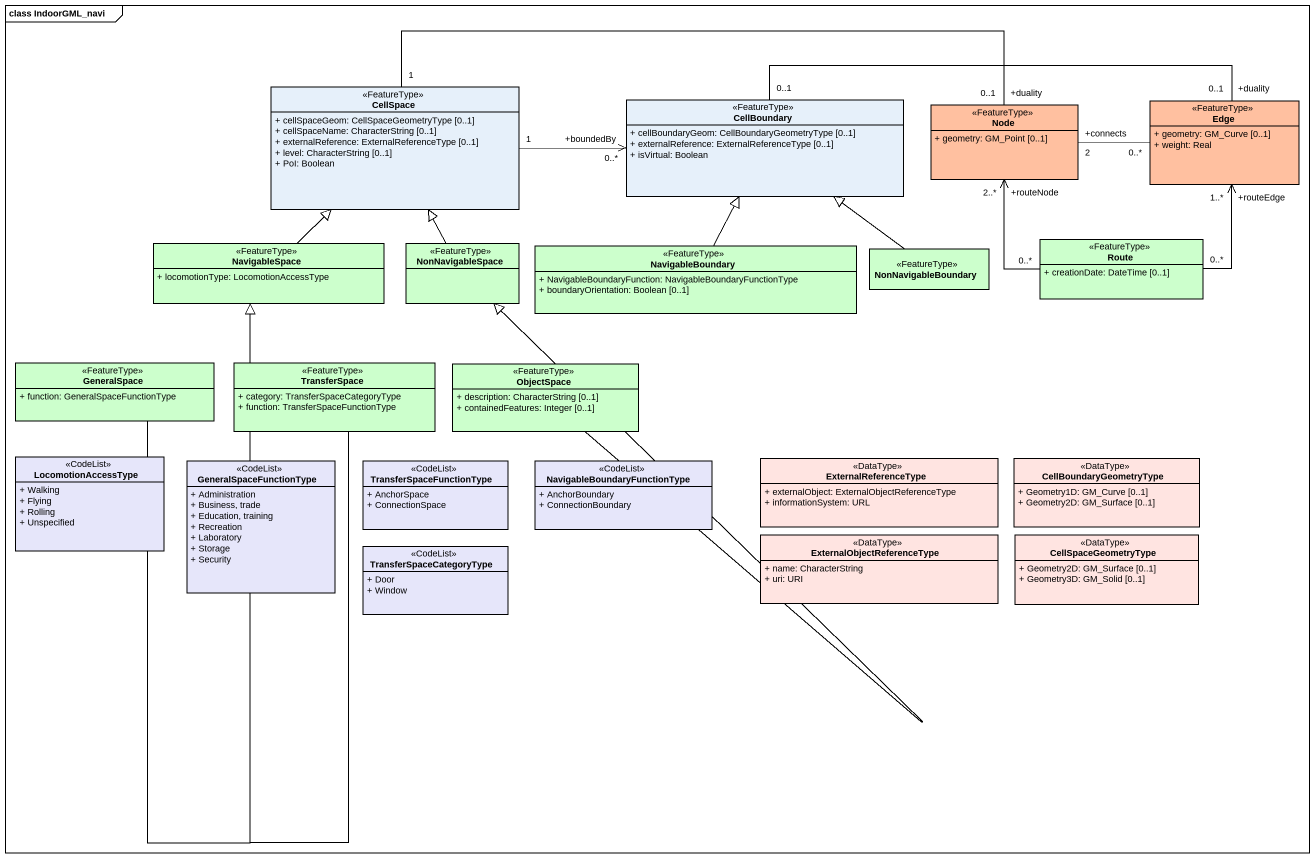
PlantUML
@startuml
mainframe class IndoorGML_navi
hide circle
hide empty members
skinparam classAttributeIconSize 0
class CellSpace <<FeatureType>> {
  + cellSpaceGeom: CellSpaceGeometryType [0..1]
  + cellSpaceName: CharacterString [0..1]
  + externalReference: ExternalReferenceType [0..1]
  + level: CharacterString [0..1]
  + PoI: Boolean
}
class CellBoundary <<FeatureType>> {
  + cellBoundaryGeom: CellBoundaryGeometryType [0..1]
  + externalReference: ExternalReferenceType [0..1]
  + isVirtual: Boolean
}
class "Node" as Node_ <<FeatureType>> #FFC0A0 {
  + geometry: GM_Point [0..1]
}
class Edge <<FeatureType>> #FFC0A0 {
  + geometry: GM_Curve [0..1]
  + weight: Real
}
class NavigableSpace <<FeatureType>> #CCFFCC {
  + locomotionType: LocomotionAccessType
}
class NonNavigableSpace <<FeatureType>> #CCFFCC
class NavigableBoundary <<FeatureType>> #CCFFCC {
  + NavigableBoundaryFunction: NavigableBoundaryFunctionType
  + boundaryOrientation: Boolean [0..1]
}
class NonNavigableBoundary <<FeatureType>> #CCFFCC
class Route <<FeatureType>> #CCFFCC {
  + creationDate: DateTime [0..1]
}
class GeneralSpace <<FeatureType>> #CCFFCC {
  + function: GeneralSpaceFunctionType
}
class TransferSpace <<FeatureType>> #CCFFCC {
  + category: TransferSpaceCategoryType
  + function: TransferSpaceFunctionType
}
class ObjectSpace <<FeatureType>> #CCFFCC {
  + description: CharacterString [0..1]
  + containedFeatures: Integer [0..1]
}
class LocomotionAccessType <<CodeList>> #E6E6FA {
  + Walking
  + Flying
  + Rolling
  + Unspecified
}
class GeneralSpaceFunctionType <<CodeList>> #E6E6FA {
  + Administration
  + Business, trade
  + Education, training
  + Recreation
  + Laboratory
  + Storage
  + Security
}
class TransferSpaceFunctionType <<CodeList>> #E6E6FA {
  + AnchorSpace
  + ConnectionSpace
}
class "NavigableBoundaryFunctionType" as NavigableBoundaryFunctionTyp <<CodeList>> #E6E6FA {
  + AnchorBoundary
  + ConnectionBoundary
}
class ExternalReferenceType <<DataType>> #FFE4E1 {
  + externalObject: ExternalObjectReferenceType
  + informationSystem: URL
}
class CellBoundaryGeometryType <<DataType>> #FFE4E1 {
  + Geometry1D: GM_Curve [0..1]
  + Geometry2D: GM_Surface [0..1]
}
class ExternalObjectReferenceType <<DataType>> #FFE4E1 {
  + name: CharacterString
  + uri: URI
}
class CellSpaceGeometryType <<DataType>> #FFE4E1 {
  + Geometry2D: GM_Surface [0..1]
  + Geometry3D: GM_Solid [0..1]
}
class TransferSpaceCategoryType <<CodeList>> #E6E6FA {
  + Door
  + Window
}
CellSpace "1" -right-> "+boundedBy\n0..*" CellBoundary
CellSpace "1" -right- "+duality\n0..1" Node_
CellBoundary "0..1" -right- "+duality\n0..1" Edge
Node_ "+connects\n2" -right- "0..*" Edge
NavigableSpace -up-|> CellSpace
NonNavigableSpace -up-|> CellSpace
NavigableBoundary -up-|> CellBoundary
NonNavigableBoundary -up-|> CellBoundary
Route "0..*" -up-> "+routeNode\n2..*" Node_
Route "0..*" -up-> "+routeEdge\n1..*" Edge
GeneralSpace -up-|> NavigableSpace
TransferSpace -up-|> NavigableSpace
ObjectSpace -up-|> NonNavigableSpace
@enduml
